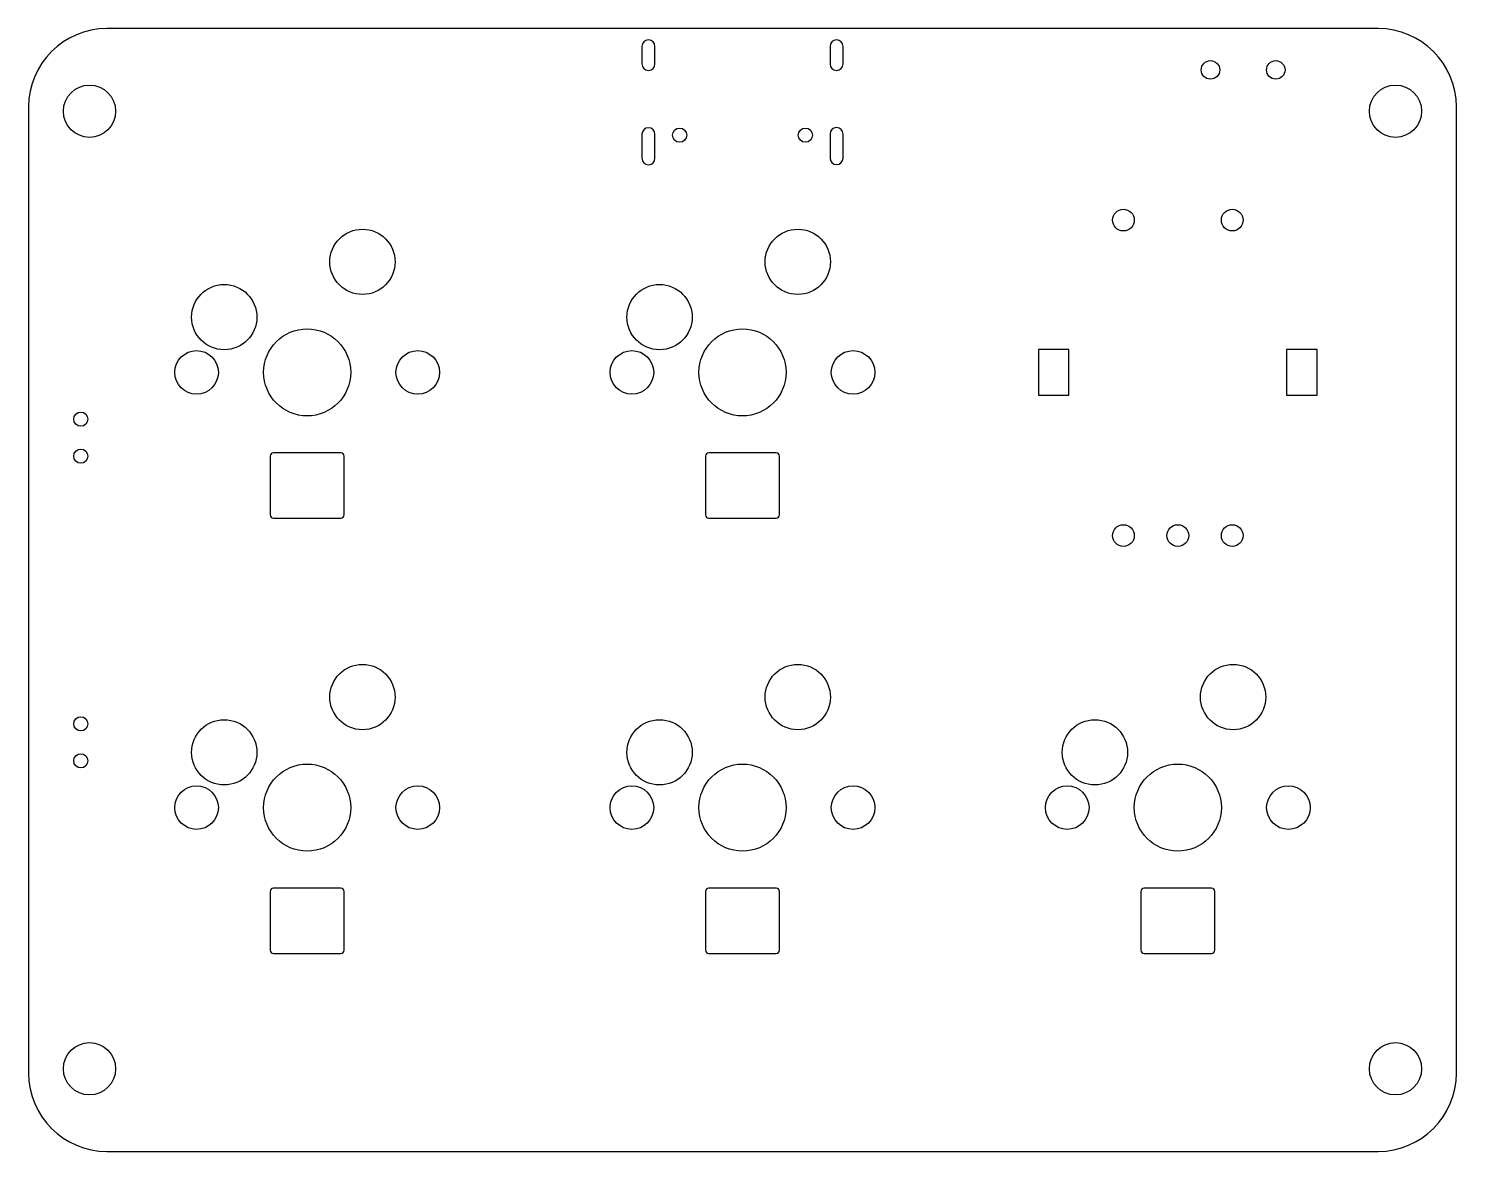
# Model space of a CAD drawing. Header units: millimetres. Extents: x -32.8 to 32.8, y -25.8 to 25.8.
import ezdxf

# ---------------------------------------------------------------- set-up
doc = ezdxf.new("R2010")
doc.units = ezdxf.units.MM

msp = doc.modelspace()

# ---------------------------------------------------------------- linework, layer by layer
at = {"layer": 'DRILL_NPTH'}
for centre, radius in [((21.5, 23.9), 0.425), ((24.5, 23.9), 0.425), ((-30, 22), 1.2), ((30, 22), 1.2), ((-2.89, 20.9), 0.325), ((2.89, 20.9), 0.325), ((-17.46, 15.08), 1.5), ((2.54, 15.08), 1.5), ((-23.81, 12.54), 1.5), ((-3.81, 12.54), 1.5), ((-20, 10), 2), ((0, 10), 2), ((-25.08, 10), 1), ((-14.92, 10), 1), ((-5.08, 10), 1), ((5.08, 10), 1), ((-30.4, 7.85), 0.325), ((-30.4, 6.15), 0.325), ((-17.46, -4.92), 1.5), ((2.54, -4.92), 1.5), ((22.54, -4.92), 1.5), ((-30.4, -6.15), 0.325), ((-23.81, -7.46), 1.5), ((-3.81, -7.46), 1.5), ((16.19, -7.46), 1.5), ((-30.4, -7.85), 0.325), ((-20, -10), 2), ((0, -10), 2), ((20, -10), 2), ((-25.08, -10), 1), ((-14.92, -10), 1), ((-5.08, -10), 1), ((5.08, -10), 1), ((14.92, -10), 1), ((25.08, -10), 1), ((-30, -22), 1.2), ((30, -22), 1.2)]:
    msp.add_circle(centre, radius, dxfattribs=at)
at = {"layer": 'DRILL_PLATING_TBD'}
for p, q in [((15, 11.05), (13.6, 11.05)), ((13.6, 11.05), (13.6, 8.95)), ((15, 8.95), (15, 11.05)), ((26.4, 11.05), (25, 11.05)), ((25, 11.05), (25, 8.95)), ((26.4, 8.95), (26.4, 11.05)), ((13.6, 8.95), (15, 8.95)), ((25, 8.95), (26.4, 8.95))]:
    msp.add_line(p, q, dxfattribs=at)
at = {"layer": 'DRILL_PTH'}
for p, q in [((-4.62, 24.98), (-4.62, 24.18)), ((-4.32, 25.28), (-4.32, 25.28)), ((-4.02, 24.18), (-4.02, 24.98)), ((4.02, 24.98), (4.02, 24.18)), ((4.32, 25.28), (4.32, 25.28)), ((4.62, 24.18), (4.62, 24.98)), ((-4.32, 23.88), (-4.32, 23.88)), ((4.32, 23.88), (4.32, 23.88)), ((-4.32, 21.24), (-4.32, 21.24)), ((4.32, 21.25), (4.32, 21.25)), ((-4.62, 20.94), (-4.62, 19.84)), ((-4.02, 19.84), (-4.02, 20.94)), ((4.02, 20.95), (4.02, 19.85)), ((4.62, 19.85), (4.62, 20.95)), ((-4.32, 19.54), (-4.32, 19.54)), ((4.32, 19.55), (4.32, 19.55))]:
    msp.add_line(p, q, dxfattribs=at)
for centre in [(17.5, 17), (22.5, 17), (17.5, 2.5), (20, 2.5), (22.5, 2.5)]:
    msp.add_circle(centre, 0.5, dxfattribs=at)
for centre, start, end in [((-4.32, 24.98), 90, 180), ((-4.32, 24.98), 0, 90), ((4.32, 24.98), 90, 180), ((4.32, 24.98), 0, 90), ((-4.32, 24.18), 180, 270), ((-4.32, 24.18), 270, 360), ((4.32, 24.18), 180, 270), ((4.32, 24.18), 270, 360), ((-4.32, 20.94), 90, 180), ((-4.32, 20.94), 0, 90), ((4.32, 20.95), 90, 180), ((4.32, 20.95), 0, 90), ((-4.32, 19.84), 180, 270), ((-4.32, 19.84), 270, 360), ((4.32, 19.85), 180, 270), ((4.32, 19.85), 270, 360)]:
    msp.add_arc(centre, 0.3, start, end, dxfattribs=at)
at = {"layer": 'PCB_OUTLINE'}
for p, q in [((29.2, 25.8), (-29.2, 25.8)), ((-32.8, 22.2), (-32.8, -22.2)), ((32.8, -22.2), (32.8, 22.2)), ((-29.2, -25.8), (29.2, -25.8))]:
    msp.add_line(p, q, dxfattribs=at)
for centre, start, end in [((-29.2, 22.2), 90, 180), ((29.2, 22.2), 0, 90), ((-29.2, -22.2), 180, 270), ((29.2, -22.2), 270, 360)]:
    msp.add_arc(centre, 3.6, start, end, dxfattribs=at)
at = {"layer": 'RGB_WINDOW'}
for p, q in [((-21.7, 6.15), (-21.7, 3.45)), ((-18.45, 6.3), (-21.55, 6.3)), ((-18.3, 3.45), (-18.3, 6.15)), ((-1.7, 6.15), (-1.7, 3.45)), ((1.55, 6.3), (-1.55, 6.3)), ((1.7, 3.45), (1.7, 6.15)), ((-21.55, 3.3), (-18.45, 3.3)), ((-1.55, 3.3), (1.55, 3.3)), ((-18.45, -13.7), (-21.55, -13.7)), ((1.55, -13.7), (-1.55, -13.7)), ((21.55, -13.7), (18.45, -13.7)), ((-21.7, -13.85), (-21.7, -16.55)), ((-18.3, -16.55), (-18.3, -13.85)), ((-1.7, -13.85), (-1.7, -16.55)), ((1.7, -16.55), (1.7, -13.85)), ((18.3, -13.85), (18.3, -16.55)), ((21.7, -16.55), (21.7, -13.85)), ((-21.55, -16.7), (-18.45, -16.7)), ((-1.55, -16.7), (1.55, -16.7)), ((18.45, -16.7), (21.55, -16.7))]:
    msp.add_line(p, q, dxfattribs=at)
for centre, start, end in [((-21.55, 6.15), 90, 180), ((-18.45, 6.15), 0, 90), ((-1.55, 6.15), 90, 180), ((1.55, 6.15), 0, 90), ((-21.55, 3.45), 180, 270), ((-18.45, 3.45), 270, 360), ((-1.55, 3.45), 180, 270), ((1.55, 3.45), 270, 360), ((-21.55, -13.85), 90, 180), ((-18.45, -13.85), 0, 90), ((-1.55, -13.85), 90, 180), ((1.55, -13.85), 0, 90), ((18.45, -13.85), 90, 180), ((21.55, -13.85), 0, 90), ((-21.55, -16.55), 180, 270), ((-18.45, -16.55), 270, 360), ((-1.55, -16.55), 180, 270), ((1.55, -16.55), 270, 360), ((18.45, -16.55), 180, 270), ((21.55, -16.55), 270, 360)]:
    msp.add_arc(centre, 0.15, start, end, dxfattribs=at)

doc.saveas('drawing.dxf')
